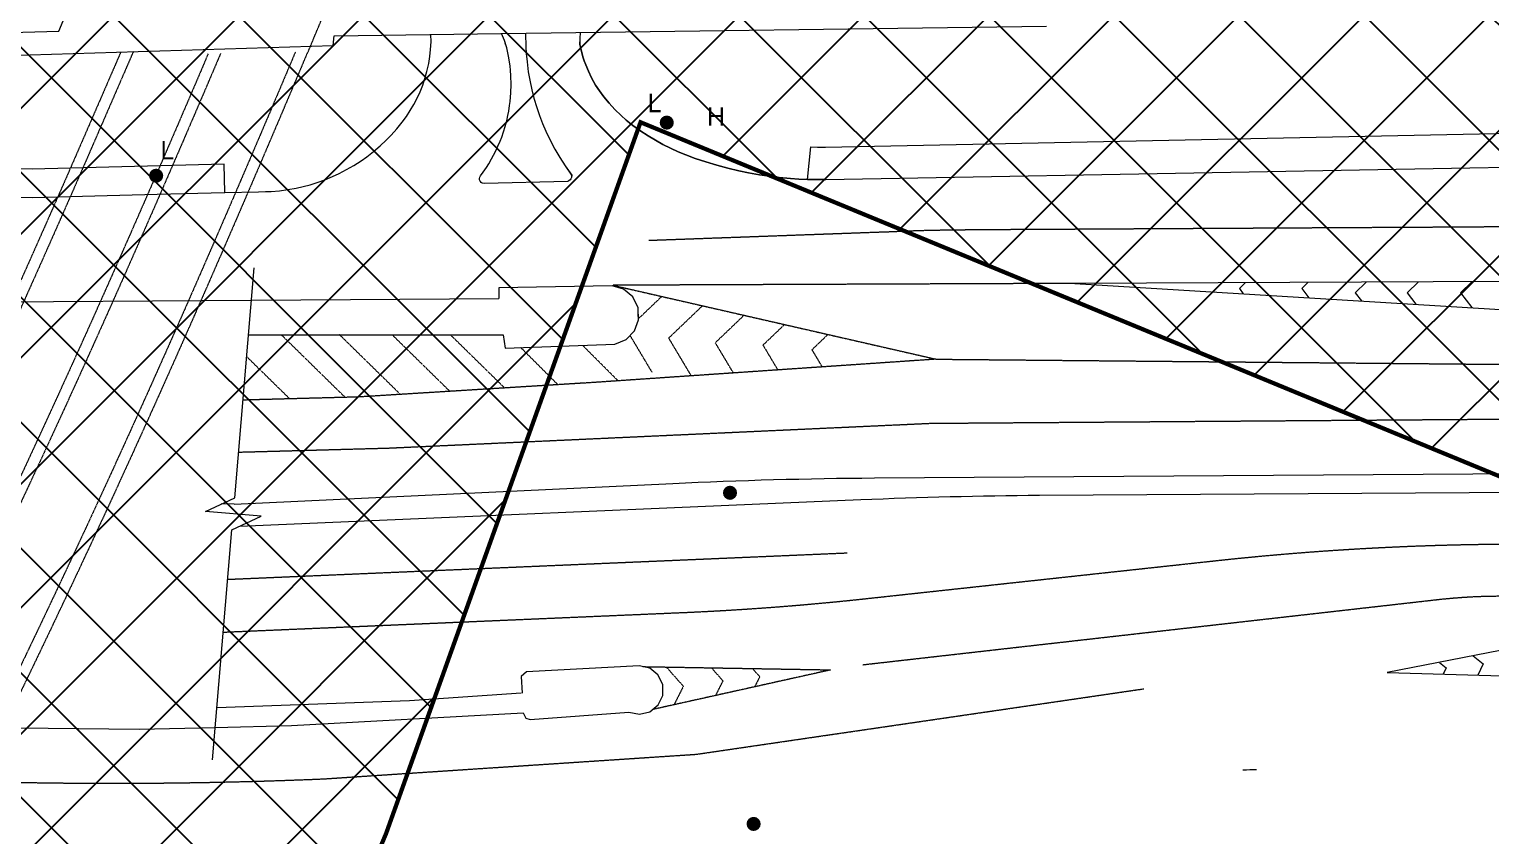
# Model space of a CAD drawing. Header units: millimetres. Extents: x 833924389 to 835767163, y 817400000 to 818811854.
# Drawn here: x 834596503 to 834699749, y 818157340 to 818214320 of the extents above; entities that cross this region are included whole.
import ezdxf

# ---------------------------------------------------------------- set-up
doc = ezdxf.new("R2010")
doc.units = ezdxf.units.MM
doc.header["$LTSCALE"] = 10
doc.header["$MEASUREMENT"] = 0
doc.linetypes.add('HIDDEN', pattern=[0.375, 0.25, -0.125])
doc.layers.add('01_Base_Plan', color=5, linetype='Continuous', lineweight=5)
doc.layers.add('12_AEL_Outline', color=253, linetype='HIDDEN', lineweight=5)
doc.layers.add('_MTR', color=190, linetype='Continuous')
doc.styles.add('11nw24c$0$Style-WORKING', font='WORKING.shx')

# ---------------------------------------------------------------- blocks, each defined once
blk = doc.blocks.new('11nw24c$0$UTILP')
at = {"layer": '01_Base_Plan', "linetype": 'Continuous', "lineweight": 13}
h = blk.add_hatch(color=256, dxfattribs=at)
edge = h.paths.add_edge_path()
edge.add_arc((-0.0004971999442204833, 0.0003538000164553523), 0.5, 0, 360)

msp = doc.modelspace()

# ---------------------------------------------------------------- hatches: boundary and pattern name
at = {"layer": '_MTR'}
h = msp.add_hatch(dxfattribs=at)
h.set_pattern_fill('ANSI37', color=256, scale=50000, style=0)
h.set_pattern_definition([(45, (0, 0), (-4419.417382415922, 4419.417382415922), []), (135, (0, 0), (-4419.417382415922, -4419.417382415922), [])])
h.paths.add_polyline_path([(834719025.0676242, 818175044.075776), (834829436.1637323, 818440899.0154631), (834544329.9875726, 818440899.0154631), (834540047.6918651, 818430486.7932322), (834494662.9516805, 818320135.7028404), (834491212.3501357, 818312096.8899884), (834489639.5860337, 818307373.809575), (834488467.7132754, 818300887.678466), (834488287.0573709, 818295402.6064734), (834489123.4445984, 818289469.5896976), (834490523.0838149, 818284300.8385714), (834492959.6897802, 818278585.4277595), (834497359.5052412, 818271989.8078504), (834500943.2578423, 818268402.4543666), (834504241.8491156, 818265890.0219382), (834506773.0374651, 818264239.4954746), (834509304.2258146, 818262588.969011), (834549547.6363403, 818245865.156262), (834521788.9357352, 818162669.0288637), (834512956.6186229, 818145898.9397866), (834505350.3781369, 818132402.978609), (834498851.625464, 818120358.1720601), (834490645.3412085, 818106191.5494635), (834483043.1765755, 818093566.7455992), (834465497.3880057, 818066156.0749869), (834456186.300847, 818052465.0283059), (834449435.9111947, 818042521.66696), (834429928.4301713, 818015782.6322176), (834415902.0111922, 817997330.5279367), (834409718.1436859, 817989384.889797), (834403534.2761798, 817981439.2516572), (834394016.1354766, 817969342.6524115), (834384497.9947733, 817957246.0531657), (834384196.2479563, 817957465.7651209), (834383970.486986, 817957155.7107403), (834383668.7401689, 817957375.4226955), (834373771.4691136, 817944987.7532318), (834364116.6359974, 817932940.1560837), (834338369.9503223, 817901865.9044347), (834312960.6002681, 817923872.0998209), (834209698.3762193, 817804043.8972573), (834227751.7111311, 817788294.3273865), (834200289.8007177, 817756392.265157), (834200199.724341, 817740873.0267123), (834297136.0119622, 817740548.3312696), (834302265.9142908, 817746345.470729), (834311723.710097, 817738300.4580544), (834346243.1186241, 817778329.7402205), (834364573.705298, 817762532.4600164), (834407168.9888211, 817811985.372018), (834383971.3268652, 817831671.3361453), (834391017.2140669, 817839762.6321478), (834398063.1012684, 817847853.9281503), (834393622.2417772, 817851485.7044563), (834400812.4917518, 817859771.4107764), (834410480.1317945, 817870197.1213068), (834420147.7718372, 817880622.8318372), (834432126.5932153, 817893299.2699163), (834444105.4145935, 817905975.7079954), (834443206.2002442, 817906758.256021), (834448849.565658, 817912919.9467099), (834457587.7981888, 817922310.4511203), (834467322.5562106, 817932771.8674097), (834475815.8031626, 817941811.4303546), (834484309.0501144, 817950850.9932995), (834500967.9967005, 817969577.1101549), (834519622.9840564, 817991615.6157014), (834532610.7469565, 818008021.8481278), (834547321.4079989, 818027597.5088168), (834557595.9281648, 818042498.3314748), (834567870.4483306, 818057399.1541326), (834574643.1744547, 818067927.9632175), (834585340.6881095, 818084953.331677), (834592493.7733289, 818096984.115135), (834598987.1398113, 818108698.8436586), (834606301.2519822, 818122736.6486193), (834611699.1689881, 818133599.211997), (834616705.1358873, 818145548.4517179), (834618535.0408169, 818149916.4335908), (834621711.1027862, 818157497.6914387), (834627057.6022652, 818172444.2824591), (834631612.1834006, 818185176.9988407), (834639686.340077, 818207748.9860169)])

# ---------------------------------------------------------------- linework, layer by layer
at = {"layer": '01_Base_Plan', "linetype": 'HIDDEN', "ltscale": 10}
for p, q in [((834670360.7985994, 818196362.1858009), (834637733.0314722, 818196231.813819)), ((834618821.0408612, 818188311.7424824), (834614316.0567958, 818192728.393527)), ((834622726.1191298, 818188520.8806412), (834618431.9838853, 818192730.8171555)), ((834626218.360979, 818188736.1598171), (834622141.5824412, 818192733.0015209)), ((834630088.4773341, 818188974.7330588), (834626252.5743661, 818192735.4222432)), ((834638114.0078132, 818189469.4667175), (834635591.5793246, 818191991.8952062)), ((834614905.0615246, 818188206.89016), (834611857.9645699, 818191194.2401156)), ((834633850.2304635, 818189206.626252), (834631232.9886633, 818191823.8680521)), ((834610528.4985938, 818175457.7247279), (834654275.5166931, 818177326.1262773))]:
    msp.add_line(p, q, dxfattribs=at)
at = {"layer": '01_Base_Plan', "linetype": 'Continuous'}
for p, q in [((834656207.2198153, 818182620.8168073), (834821615.1636891, 818183718.9788636)), ((834610977.1731421, 818180768.5593474), (834641971.9748278, 818182236.6012754)), ((834667859.9006804, 818181398.1516237), (834842294.9453712, 818182556.2456244)), ((834611390.7057741, 818179213.9365283), (834655248.922589, 818181087.0872893))]:
    msp.add_line(p, q, dxfattribs=at)
at = {"layer": '01_Base_Plan', "linetype": 'Continuous', "flags": 128}
for points in [[(834612560.4770349, 818265601.4000978), (834607044.536363, 818252342.9928282), (834591104.424604, 818214028.4955292), (834590974.0000001, 818213715.0000002), (834590401.0000002, 818212321.0000002), (834617966.0000001, 818213182), (834618041.0000002, 818213860.0000002), (834629874.9013034, 818214021.2542193), (834668367.4905851, 818214545.7719965)], [(834596990.0000002, 818222403.0000001), (834593489.0000001, 818214040.0000001), (834598591.0000001, 818214175.0000001), (834600026.0000002, 818217651.0000002)], [(834585218, 818202528), (834596734, 818202434), (834605531.0000001, 818202658), (834610330.0000001, 818202780), (834612688, 818202841), (834613188, 818202845), (834613587, 818202863), (834614185, 818202913), (834614780, 818202992), (834615370, 818203098), (834615858, 818203208), (834616341, 818203337), (834616913, 818203517), (834617383, 818203687), (834617938, 818203916), (834618392, 818204126), (834618924, 818204402), (834619444, 818204703), (834619948, 818205027), (834620356, 818205316), (834620831, 818205683), (834621287, 818206072), (834621725, 818206483), (834622075.0000001, 818206840), (834622475, 818207286), (834622854, 818207752), (834623150, 818208155), (834623424, 818208573), (834623676, 818209005), (834623906.0000001, 818209449), (834624114, 818209904), (834624297, 818210369.0000001), (834624457, 818210842.0000001), (834624592.0000001, 818211324), (834624722.0000001, 818211909), (834624802, 818212403), (834624856, 818212888), (834624887, 818213427), (834624881, 818213943)], [(834631566, 818214043.0000001), (834631592.0000001, 818213043.0000001), (834631617, 818212609), (834631669, 818212012), (834631758, 818211317), (834631859, 818210726), (834632004.0000001, 818210041), (834632151.0000001, 818209460), (834632351, 818208789), (834632544, 818208221), (834632759, 818207661), (834632995, 818207109), (834633251, 818206566), (834633623, 818205858), (834633977.0000001, 818205254.0000001), (834634357, 818204666), (834634822, 818204015), (834634810, 818203843), (834634770, 818203751), (834634710, 818203672), (834634632, 818203609), (834634542, 818203568), (834628630, 818203418.0000001), (834628505, 818203448), (834628422, 818203502), (834628358, 818203578), (834628318, 818203670), (834628308, 818203769), (834628327, 818203867), (834628374.0000001, 818203955.0000001), (834628575.0000001, 818204230), (834628800, 818204561), (834628961, 818204814), (834629163, 818205159), (834629307, 818205422), (834629487, 818205780), (834629613, 818206052), (834629769, 818206420), (834629877, 818206700.0000001), (834630009, 818207078), (834630127, 818207460), (834630230, 818207846), (834630319, 818208236), (834630376, 818208531), (834630439, 818208926), (834630477.0000001, 818209223), (834630528, 818209821), (834630544, 818210421), (834630528, 818211020), (834630498, 818211419), (834630466, 818211717.0000001), (834630425, 818212015), (834630358, 818212409), (834630231, 818212995), (834630071, 818213527), (834629875, 818214021.0000001), (834629871, 818214031)], [(834631583.7749097, 818213367.429502), (834631592.4314404, 818213043.3931397), (834631616.5837582, 818212609.2220834), (834631669.0789516, 818212011.5575734), (834631758.3271279, 818211317.3256022), (834631858.7080295, 818210725.8171332), (834632003.4874724, 818210041.0089726), (834632151.1040989, 818209459.4868926), (834632350.4773096, 818208788.5370953), (834632544.3736993, 818208220.7670829), (834632759.2243416, 818207660.5905027), (834632994.7328106, 818207108.7804195), (834633250.5740229, 818206566.0983309), (834633622.7102269, 818205858.0137335), (834633976.7483447, 818205254.2088687), (834634356.6160161, 818204666.3110449), (834634821.461074, 818204015.3208717), (834634809.658315, 818203842.8433793), (834634770.4091619, 818203751.1399275), (834634710.0779141, 818203671.7033908), (834634632.2718897, 818203609.2834561), (834634541.6432998, 818203567.6123847), (834628629.9543443, 818203418.3762323), (834628505.3900267, 818203447.9635), (834628421.680746, 818203501.994873), (834628357.4611653, 818203578.1688286), (834628318.3605764, 818203669.8081914), (834628307.8064518, 818203768.880093), (834628326.7238991, 818203866.7000948), (834628373.4547259, 818203954.6936249), (834628575.0893888, 818204230.1858274), (834628800.0184333, 818204560.9249551), (834628960.5299847, 818204814.3616446), (834629163.3926512, 818205159.076266), (834629307.0205697, 818205422.4488969), (834629486.951781, 818205779.6689659), (834629613.0835904, 818206051.8543658), (834629769.3160194, 818206420.0565509), (834629877.4138616, 818206699.8939788), (834630009.2812587, 818207077.5081027), (834630126.9665213, 818207459.7797481), (834630230.305765, 818207846.1764582), (834630319.1550037, 818208236.1601003), (834630376.2077091, 818208530.6751611), (834630439.4139838, 818208925.6262704), (834630477.122532, 818209223.237068), (834630527.483444, 818209821.0412003), (834630544.3154701, 818210420.7266763), (834630527.565905, 818211020.4144416), (834630497.7646414, 818211419.2794888), (834630465.6571245, 818211717.5465257), (834630425.214179, 818212014.7980896), (834630358.3797725, 818212409.1514636), (834630230.6596882, 818212995.3200172), (834630126.260479, 818213341.5476378)], [(834631583.7749097, 818213367.4295034), (834631592.4314404, 818213043.3931397), (834631616.5837582, 818212609.2220834), (834631669.0789516, 818212011.5575734), (834631758.3271279, 818211317.3256022), (834631858.7080295, 818210725.8171332), (834632003.4874724, 818210041.0089726), (834632151.1040989, 818209459.4868926), (834632350.4773096, 818208788.5370953), (834632544.3736993, 818208220.7670829), (834632759.2243416, 818207660.5905027), (834632994.7328106, 818207108.7804195), (834633250.5740229, 818206566.0983309), (834633622.7102269, 818205858.0137335), (834633976.7483447, 818205254.2088687), (834634356.6160161, 818204666.3110449), (834634821.461074, 818204015.3208717), (834634809.658315, 818203842.8433793), (834634770.4091619, 818203751.1399275), (834634710.0779141, 818203671.7033908), (834634632.2718897, 818203609.2834561), (834634541.6432998, 818203567.6123847), (834628629.9543443, 818203418.3762323), (834628505.3900267, 818203447.9635), (834628421.680746, 818203501.994873), (834628357.4611653, 818203578.1688286), (834628318.3605764, 818203669.8081914), (834628307.8064518, 818203768.880093), (834628326.7238991, 818203866.7000948), (834628373.4547259, 818203954.6936249), (834628575.0893888, 818204230.1858275), (834628800.0184333, 818204560.9249551), (834628960.5299847, 818204814.3616446), (834629163.3926512, 818205159.076266), (834629307.0205697, 818205422.4488969), (834629486.951781, 818205779.6689659), (834629613.0835904, 818206051.8543658), (834629769.3160194, 818206420.0565509), (834629877.4138616, 818206699.8939788), (834630009.2812587, 818207077.5081027), (834630126.9665213, 818207459.7797481), (834630230.305765, 818207846.1764582), (834630319.1550037, 818208236.1601003), (834630376.2077091, 818208530.6751611), (834630439.4139838, 818208925.6262704), (834630477.122532, 818209223.237068), (834630527.483444, 818209821.0412003), (834630544.3154701, 818210420.7266763), (834630527.565905, 818211020.4144416), (834630497.7646414, 818211419.2794888), (834630465.6571245, 818211717.5465257), (834630425.214179, 818212014.7980896), (834630358.3797725, 818212409.1514636), (834630230.6596882, 818212995.3200172), (834630126.2604789, 818213341.5476382)], [(834652778.6621299, 818203696.7095251), (834652178.6889249, 818203692.6554464), (834651478.8236033, 818203705.281503), (834650879.3870358, 818203730.9737848), (834650280.695517, 818203770.3783077), (834649484.141026, 818203844.2110966), (834648789.2828459, 818203928.7275004), (834648096.9290142, 818204031.7664725), (834647309.3671379, 818204172.1111486), (834646624.0392165, 818204314.5770746), (834645845.792627, 818204499.7325665), (834645073.5580617, 818204708.5486008), (834644308.0547504, 818204940.830714), (834643549.995514, 818205196.3625907), (834642893.5072483, 818205439.231483), (834642338.8612324, 818205667.9776605), (834641793.271401, 818205917.5547351), (834641257.5197303, 818206187.6049992), (834640732.3741572, 818206477.7413863), (834640218.58739, 818206787.548021), (834639634.5072789, 818207173.2561727), (834639148.9290142, 818207525.5936768), (834638681.9873656, 818207902.2706077), (834638308.1456345, 818208234.2401503), (834637878.9025545, 818208653.3706474), (834637471.8656272, 818209094.0984224), (834637088.0451677, 818209555.1884215), (834636790.1485949, 818209956.6684775), (834636516.2515031, 818210374.8897063), (834636363.8268993, 818210633.2644125), (834636220.5695672, 818210896.8323923), (834636002.6538594, 818211346.7672354), (834635811.4355907, 818211808.6808681), (834635709.7957705, 818212090.9220558), (834635618.1300396, 818212376.5584278), (834635487.8199105, 818212859.2051761), (834635410.1539965, 818213242.4923859), (834635402.6839637, 818213435.2439148)], [(834651479, 818203705.0000001), (834651720, 818206001), (834652192, 818205993), (834652750, 818205997), (834746333, 818207889), (834746378, 818205390)], [(834610330.0000001, 818202780), (834610279, 818204780), (834596716, 818204434), (834573782, 818204939), (834573738, 818202939)], [(834639530.7053592, 818194221.5820491), (834639509.8557087, 818194644.4676048), (834639133.7791986, 818195403.1731013), (834638485.9404892, 818195948.4919891), (834637674.2020022, 818196189.6310925), (834629673.4730065, 818196049.9309977), (834629666.0057377, 818195286.3164468)], [(834639530.7053592, 818194221.5820491), (834639509.8557087, 818194644.4676048), (834639133.7791986, 818195403.1731013), (834638485.9404892, 818195948.4919891), (834637674.2020022, 818196189.6310925), (834629673.4730065, 818196049.9309977), (834629666.0057377, 818195286.3164468)], [(834700744.9683756, 818196505.0960493), (834670360.7985994, 818196362.1858009), (834700812.9351915, 818194506.271892)], [(834682426.333566, 818196418.9353719), (834681987.6542509, 818195998.0403533), (834682260.3012406, 818195636.9673128)], [(834686860.597484, 818196439.7916849), (834686400.1806029, 818195998.0403533), (834686885.687417, 818195355.0718697)], [(834690957.114465, 818196459.0594242), (834690174.0518252, 818195707.7425671), (834690611.8309535, 818195127.9810185)], [(834694632.8858708, 818196476.34821), (834693831.8039328, 818195707.7425671), (834694446.0326525, 818194894.3045328)], [(834698425.3484321, 818196494.1858462), (834697605.675155, 818195707.7425671), (834698401.9550406, 818194653.209746)], [(834629987.4480119, 818192737.1789913), (834630121.4059877, 818191781.3540149), (834637876.7979982, 818192080.4579914), (834638660.8795131, 818192400.2764064), (834639251.9345074, 818193006.6769006), (834639551.5550098, 818193798.6964936), (834639530.7053592, 818194221.5820491)], [(834629987.4480119, 818192737.1789913), (834630121.4059877, 818191781.3540149), (834637876.7979982, 818192080.4579914), (834638660.8795131, 818192400.2764064), (834639251.9345075, 818193006.6769006), (834639551.5550098, 818193798.6964936), (834639530.7053592, 818194221.5820491)], [(834611987.4509273, 818192726.9337637), (834628931.7534107, 818192736.5781122)], [(834611987.4509273, 818192726.9337637), (834628931.7534107, 818192736.5781122)], [(834628931.7534107, 818192736.5781122), (834629987.4480119, 818192737.1789913)], [(834628931.7534107, 818192736.5781122), (834629987.4480119, 818192737.1789913)], [(834610977.1731421, 818180768.5593474), (834610070.1461445, 818180780.0366136)], [(834701371.0813905, 818170620.3937197), (834692437.1378908, 818168863.5877359), (834701384.3593243, 818168620.437796)], [(834696128.5089922, 818169589.4735488), (834696599.3664169, 818169198.716379), (834696391.0928017, 818168756.1349468)], [(834698516.7029972, 818170059.0974633), (834699208.8589103, 818169484.6881592), (834698834.7589797, 818168689.7258064)]]:
    msp.add_lwpolyline(points, dxfattribs=at)
at = {"layer": '01_Base_Plan', "linetype": 'Continuous'}
for points in [[(834635412, 818214095), (834635394, 818213656), (834635410, 818213243), (834635488, 818212859), (834635618, 818212377), (834635710, 818212091), (834635811, 818211809), (834636003, 818211347.0000001), (834636221, 818210897), (834636364, 818210633), (834636516.0000001, 818210375), (834636790, 818209957), (834637088, 818209555), (834637472.0000001, 818209094), (834637879.0000001, 818208653), (834638308, 818208234), (834638682, 818207902), (834639149, 818207526.0000001), (834639635, 818207173.0000001), (834640219, 818206788), (834640732, 818206478), (834641258, 818206188), (834641793.0000001, 818205918.0000001), (834642339, 818205668.0000001), (834642894, 818205439), (834643550, 818205196), (834644308, 818204941), (834645074, 818204709), (834645846, 818204500), (834646624.0000001, 818204315.0000001), (834647309, 818204172), (834648097.0000001, 818204032), (834648789, 818203929), (834649484, 818203844), (834650281.0000001, 818203770), (834650879.0000001, 818203731), (834651479, 818203705.0000001), (834652179, 818203693), (834652779, 818203697), (834746378, 818205390)], [(834551126, 818198282), (834551187, 818198271.0000001), (834556832, 818197245), (834565264, 818195961), (834573730, 818194920), (834629666, 818195286)], [(834609450.5147178, 818162697.9323353), (834610823.3070993, 818178947.2902147), (834612891.518656, 818179919.2364173), (834608947.4712185, 818180252.440862), (834611015.6827753, 818181224.3870642), (834612388.4751568, 818197473.7449442)], [(834611987.4584113, 818192727.0223515), (834628932, 818192737), (834629987, 818192737), (834630121, 818191781), (834637877, 818192080.0000001), (834638661, 818192400), (834639252, 818193007), (834639552, 818193799), (834639510, 818194645), (834639134, 818195403), (834638486, 818195949), (834637674, 818196190.0000001), (834629674, 818196050), (834629666, 818195286)], [(834609645, 818165000), (834615020, 818165130), (834631400, 818166030), (834631580.0000001, 818165650), (834631900, 818165560), (834638870, 818166070.0000001), (834639610, 818165920), (834640350, 818166100), (834640930, 818166580.0000001), (834641250, 818167260), (834641250, 818168020), (834640920, 818168700.0000001), (834640340, 818169170), (834639600, 818169350), (834631640, 818168920), (834631260, 818168590), (834631320.0000001, 818167420)], [(834641250.0000002, 818167640.0000001), (834641250.0000002, 818168020.0000001), (834640920.0000001, 818168700.0000002), (834640340.0000002, 818169170.0000001), (834639600.0000002, 818169350.0000002), (834631640.0000001, 818168920), (834631260.0000002, 818168590.0000002), (834631320.0000002, 818167420)], [(834641250.0000002, 818167640.0000001), (834641250.0000002, 818168020.0000001), (834640920.0000001, 818168700.0000002), (834640340.0000002, 818169170.0000001), (834639600.0000002, 818169350.0000002), (834631640.0000001, 818168920), (834631260.0000002, 818168590.0000002), (834631320.0000002, 818167420)], [(834641250.0000002, 818167640.0000001), (834641250.0000002, 818168020.0000001), (834640920.0000001, 818168700.0000002), (834640340.0000002, 818169170.0000001), (834639600.0000002, 818169350.0000002), (834631640.0000001, 818168920), (834631260.0000002, 818168590.0000002), (834631320.0000002, 818167420)], [(834631265, 818167416), (834623370, 818166880), (834609762.0343951, 818166385.3032638)], [(834592068, 818165044), (834593520, 818164980), (834604270, 818164870), (834609645.0000002, 818165000)]]:
    msp.add_lwpolyline(points, dxfattribs=at)
at = {"layer": '01_Base_Plan', "linetype": 'HIDDEN', "ltscale": 10, "flags": 128}
for points in [[(834637733.0314722, 818196231.813819), (834660568.0251719, 818191009.3881099), (834636384.6581763, 818189362.8609953), (834619726.9997252, 818188335.9999881), (834611598.1040992, 818188118.3447063)], [(834641187.0638307, 818195441.8671422), (834639547.7968998, 818193874.920811)], [(834644064.2542948, 818194783.845789), (834641671.2401247, 818192496.4057738), (834643261.4822999, 818189831.0702972)], [(834646998.6616142, 818194112.7387844), (834644963.3258086, 818192167.1972055), (834646236.3055425, 818190033.6114542)], [(834649860.5261344, 818193458.2225168), (834648337.7136345, 818192002.5929214), (834649384.5936793, 818190247.962987)], [(834638939.1605369, 818192685.6911098), (834640493.680132, 818190080.2286892)], [(834652927.7582979, 818192756.7381058), (834651794.4036025, 818191673.3843529), (834652517.5956377, 818190461.2737585)], [(834660568.0251719, 818191009.3881099), (834700838.5816474, 818190643.3379308), (834737696.583494, 818191810.6473283)], [(834611287.6572554, 818184443.6726016), (834621874.6379788, 818184732.0034854), (834660156.3933934, 818186481.4385446), (834700864.2281029, 818186780.4039694), (834738730.9046828, 818188033.6769792)], [(834639846.6666667, 818169290.0000001), (834653137.1993604, 818169060.8102957), (834640543.3333336, 818166260.0000001)], [(834641506.2084392, 818169261.381893), (834642711.7284902, 818167900.3108677), (834642052.6839788, 818166595.6717327)], [(834644690.5045106, 818169206.4700327), (834645506.017121, 818168285.729989), (834644981.2865934, 818167246.9777205)], [(834647592.4354348, 818169156.4274417), (834648107.5961909, 818168574.7943301), (834647747.6242563, 818167862.1968273)]]:
    msp.add_lwpolyline(points, dxfattribs=at)
at = {"layer": '01_Base_Plan', "flags": 128}
for points in [[(834629987.4480119, 818192737.1789913), (834630121.4059877, 818191781.3540149), (834637876.7979982, 818192080.4579914), (834638660.8795131, 818192400.2764064), (834639251.9345074, 818193006.6769006), (834639551.5550098, 818193798.6964936), (834639530.7053592, 818194221.5820491)], [(834628931.7534107, 818192736.5781122), (834629987.4480119, 818192737.1789913)]]:
    msp.add_lwpolyline(points, dxfattribs=at)
at = {"layer": '01_Base_Plan', "linetype": 'HIDDEN', "ltscale": 10, "flags": 128}
for points in [[(834610213.1361667, 818171724.868247), (834642547.1428698, 818173105.8288438, 0.01634760675195998), (834655584.6102283, 818174090.4010004), (834680440.2601072, 818176787.0045248, -0.02536265604495381), (834700684.0006545, 818177949.3277292), (834767883.0510273, 818178395.469829)], [(834655383.9050388, 818169423.1206726), (834695969.1822872, 818174025.5747936, -0.02657641565700913), (834700210.8173497, 818174279.4394034), (834767886.6150012, 818174728.7466822)], [(834572340.2472798, 818162324.2092533, 0.03155200145283459), (834617281.0020452, 818161358.5746944), (834643638.2698765, 818163099.5632639), (834675237.5032434, 818167722.2811599)]]:
    msp.add_lwpolyline(points, format="xyb", dxfattribs=at)
at = {"layer": '01_Base_Plan', "linetype": 'Continuous', "extrusion": (0, 0, -1)}
for centre, start, end in [((-834658530.8582075, 817832628.5301714), 87.28826163684717, 89.6196124256259), ((-834670183.5390744, 817831405.8649879), 87.55442750368243, 89.61961242540278)]:
    msp.add_arc(centre, 350000.0000000001, start, end, dxfattribs=at)
at = {"layer": '01_Base_Plan', "linetype": 'Continuous'}
msp.add_arc((834683291.6872772, 818146999.8446679), 15000, 90.38038757407361, 93.9989084159355, dxfattribs=at)
at = {"layer": '01_Base_Plan', "linetype": 'HIDDEN', "ltscale": 10}
msp.add_rational_spline([(834640269.386595, 818199408.1545366), (834650610.9603578, 818199781.3469719), (834660952.5341207, 818200154.5394074), (834684029.4092573, 818200283.6408068), (834707106.2843943, 818200412.7422061), (834733346.1438155, 818201122.7999027), (834759586.0032368, 818201832.8575991), (834784237.7071747, 818202754.6183914), (834808889.4111123, 818203676.3791837), (834823751.0279925, 818204249.3063947), (834838583.0468943, 818205347.9671417)], [1, 1, 1, 1, 1, 1, 1, 1, 1, 0.9998432637843184, 1], degree=2, knots=[0, 0, 0, 0.125, 0.125, 0.25, 0.25, 0.375, 0.375, 0.5, 0.5, 1, 1, 1], dxfattribs=at)
at = {"layer": '12_AEL_Outline', "ltscale": 10}
msp.add_line((834616183.2461815, 818212675.9650517), (834770468.5830331, 818581959.0448865), dxfattribs=at)
at = {"layer": '12_AEL_Outline', "ltscale": 10, "flags": 128}
for points in [[(834602974.6803188, 818212713.742203), (834600448.8222718, 818206890.4801878), (834600218.9422033, 818206360.8016493), (834599988.7622405, 818205831.3232694), (834599758.482595, 818205302.4449426), (834599527.8028436, 818204773.3668268), (834599296.9232509, 818204244.5888169), (834599065.6436585, 818203715.8110186), (834598834.1641717, 818203187.2333258), (834598602.3848436, 818202658.9557917), (834598370.3055156, 818202130.6784165), (834598137.9261346, 818201602.3011996), (834597905.247071, 818201074.5241411), (834597672.3681132, 818200546.9471883), (834597439.0891553, 818200019.3704473), (834597205.3102504, 818199491.8939701), (834596971.4314513, 818198964.6175463), (834596737.1528108, 818198437.6413337), (834596502.4741175, 818197910.5653325), (834596267.5955828, 818197383.7894373), (834596032.4172598, 818196857.4137003), (834595796.8389367, 818196331.0381751), (834595560.9607722, 818195804.9628081), (834595324.5825549, 818195278.7877059), (834595087.9043907, 818194752.712762), (834594851.1266493, 818194227.4378709), (834594613.6489081, 818193702.1633499), (834594375.871008, 818193176.5889878), (834594137.2928443, 818192650.5150484)], [(834603858.225394, 818212741.339965), (834601182.7540454, 818206572.0921199), (834600952.6738182, 818206042.1136874), (834600722.393644, 818205512.2353605), (834600491.9137341, 818204982.8571393), (834600261.0337712, 818204453.3791293), (834600029.9539677, 818203924.2012254), (834599798.5742162, 818203395.1234796), (834599566.8944652, 818202866.0458931), (834599334.9149256, 818202337.3684645), (834599102.6353859, 818201808.691195), (834598870.0557938, 818201279.9140838), (834598637.1764656, 818200751.6371313), (834598404.0972964, 818200223.6602845), (834598170.6180743, 818199695.5836489), (834597936.6389052, 818199167.6072779), (834597702.5598944, 818198639.9309596), (834597468.0809896, 818198112.4548532), (834597233.2020847, 818197584.9789575), (834596998.1232859, 818197057.703168), (834596762.7446985, 818196530.827537), (834596526.9661112, 818196003.9521176), (834596290.7876824, 818195477.3769095), (834596054.2092538, 818194950.8019129), (834595817.330825, 818194424.2270749), (834595580.2527138, 818193898.2523423), (834595342.574708, 818193372.4779271), (834595104.5965968, 818192846.5036708), (834594865.918274, 818192320.1297841)], [(834609138.0293641, 818212575.9870743), (834608921.0600791, 818212066.701713), (834608693.7780542, 818211533.3218004), (834608466.0959759, 818210999.8420993), (834608238.1139512, 818210466.462557), (834608009.9319791, 818209933.1831204), (834607781.5501127, 818209400.1037892), (834607553.0683521, 818208867.2245113), (834607324.2865387, 818208334.2453916), (834607095.0046724, 818207801.1665365), (834606865.6230178, 818207268.487734), (834606636.041363, 818206735.8090374), (834606406.0597088, 818206203.1305522), (834606175.9782126, 818205670.7521199), (834605945.4966638, 818205138.273899), (834605714.6151681, 818204605.8958896), (834605483.6338307, 818204073.8179332), (834605252.3524933, 818203541.7401354), (834605020.771262, 818203009.8624959), (834604788.8899777, 818202477.8850151), (834604556.6087465, 818201946.007746), (834604324.1276737, 818201414.4305824), (834604091.3466008, 818200882.8535774), (834603858.1655813, 818200351.3767837), (834603624.7847202, 818199820.2000962), (834603391.1039119, 818199289.1235667), (834603157.023104, 818198758.047249), (834602922.6422958, 818198226.9710901), (834602687.8616463, 818197696.1951421), (834602452.8811024, 818197165.6193004), (834602217.4005061, 818196634.9437227), (834601981.6200155, 818196104.4683034), (834601745.6397363, 818195574.3929904), (834601509.1594043, 818195044.2179413), (834601272.3791254, 818194514.1430508), (834601035.1990049, 818193984.3683716), (834600797.7188845, 818193454.5938513), (834600559.7388697, 818192925.0195953), (834600321.5589612, 818192395.6454452), (834600082.9790523, 818191866.2715064), (834599843.8992493, 818191337.0978317), (834599604.619605, 818190808.224263), (834599365.1403836, 818190280.1507996)], [(834610015.7395507, 818212595.0230392), (834609429.7122593, 818211219.5326744), (834609201.8299171, 818210685.5530792), (834608973.6477332, 818210151.8736428), (834608745.3656025, 818209618.294259), (834608516.883578, 818209084.9149809), (834608288.3017117, 818208551.8357556), (834608059.3196338, 818208018.3567417), (834607829.8376089, 818207484.9779923), (834607600.2557433, 818206951.8992958), (834607370.6739827, 818206419.0205992), (834607140.4920634, 818205885.8422201), (834606910.210409, 818205353.1638933), (834606679.5285957, 818204820.1857784), (834606448.4469415, 818204287.5078747), (834606217.4654456, 818203755.1299183), (834605985.983844, 818203222.5522262), (834605754.202454, 818202690.3746924), (834605522.1209054, 818202157.8973178), (834605289.6394627, 818201625.6201541), (834605057.0581783, 818201093.6430436), (834604824.0768943, 818200561.6661444), (834604590.6956632, 818200029.7894565), (834604357.1145906, 818199498.2128745), (834604123.333571, 818198966.7363982), (834603889.0524986, 818198435.1601863), (834603654.371479, 818197903.6841861), (834603419.3905653, 818197372.4083441), (834603184.30981, 818196841.4325548), (834602948.5288966, 818196310.1571362), (834602712.5481944, 818195779.2818227), (834602476.3677036, 818195248.8066154), (834602239.6871074, 818194718.1316719), (834602002.7065641, 818194187.5568875), (834601765.2261794, 818193657.2823672), (834601527.5457947, 818193127.0079527), (834601289.3655158, 818192596.9338025), (834601050.9853958, 818192067.1597579), (834600812.1052225, 818191537.2859777), (834600572.9251024, 818191007.512356), (834600333.3451936, 818190478.1389457), (834600093.6658138, 818189949.7655883)], [(834615303.4000343, 818212708.027515), (834614619.8453419, 818211091.5886785), (834614393.8628408, 818210557.308079), (834614167.5804454, 818210023.2276379), (834613941.3983672, 818209489.7471437), (834613714.7160246, 818208955.7669141), (834613488.033894, 818208422.1866845), (834613261.0516573, 818207888.4066131), (834613033.6694738, 818207354.7267537), (834612806.3873959, 818206821.2468411), (834612578.705265, 818206287.6671402), (834612350.6232401, 818205754.2876507), (834612122.541268, 818205221.0081608), (834611894.1592956, 818204687.72883), (834611665.3773768, 818204154.5497104), (834611436.6956162, 818203621.6705382), (834611207.4136972, 818203088.491683), (834610977.9320425, 818202555.8129332), (834610748.3503349, 818202023.0342369), (834610518.2686274, 818201490.2558044), (834610288.1870787, 818200957.7773724), (834610057.705477, 818200425.1991514), (834609826.723928, 818199892.7211949), (834609595.7425379, 818199360.5432385), (834609364.3611481, 818198828.3654932), (834609132.7798637, 818198296.3878539), (834608900.8985265, 818197764.3103733), (834608668.5172426, 818197232.3331568), (834608436.0361171, 818196700.6559933), (834608203.154991, 818196168.9790412), (834607969.9739187, 818195637.4022479), (834607736.4930046, 818195106.1256127), (834607502.8121437, 818194574.9490837), (834607268.6312827, 818194043.7728188), (834607034.2504218, 818193512.5966597), (834606799.3696665, 818192981.6207649), (834606564.38907, 818192450.9449229), (834606328.8084207, 818191920.1693983), (834606093.0278772, 818191389.5939791), (834605856.9475449, 818190859.4187185), (834605620.4671601, 818190329.1436696), (834605383.5867755, 818189798.8688321), (834605146.4066018, 818189268.9941533), (834604908.8264285, 818188739.1196855), (834604670.8463614, 818188209.4454297), (834604432.5663996, 818187679.9713321), (834604193.8863853, 818187150.3974462), (834603954.8065295, 818186621.1237718), (834603715.4268322, 818186092.1502557), (834603475.9475579, 818185563.9767923)], [(834616182.11297, 818212732.2629507), (834615356.6807098, 818210779.9990762), (834615130.5980502, 818210245.4185295), (834614904.1154963, 818209711.0381942), (834614677.8333123, 818209177.357753), (834614451.0508114, 818208643.0775764), (834614224.2685219, 818208109.1973995), (834613997.1861268, 818207575.1173813), (834613769.7037846, 818207041.1375749), (834613542.2216008, 818206507.4577678), (834613314.4392586, 818205973.4781199), (834613086.1570752, 818205439.7987359), (834612857.9749444, 818204906.2192992), (834612629.4927609, 818204372.5400213), (834612400.5106832, 818203839.0610077), (834612171.728764, 818203305.8818883), (834611942.2465807, 818202772.2031388), (834611712.6648202, 818202239.3244423), (834611482.8829014, 818201706.1458515), (834611252.7010353, 818201173.067472), (834611022.419275, 818200640.1891457), (834610791.737409, 818200107.1110306), (834610560.6557014, 818199574.3331269), (834610329.4741001, 818199041.7552762), (834610097.9924985, 818198509.1775839), (834609866.2110556, 818197976.9000503), (834609634.129507, 818197444.4226755), (834609401.5479586, 818196911.945565), (834609168.966674, 818196379.9684544), (834608935.8852847, 818195847.7916082), (834608702.5040005, 818195315.8149207), (834608468.8228748, 818194784.1383911), (834608234.9418026, 818194252.5619677), (834608000.5607302, 818193720.9858092), (834607765.9796048, 818193189.3097558), (834607530.8985851, 818192657.8339663), (834607295.717777, 818192126.7582304), (834607059.9368637, 818191595.4828111), (834606823.9560555, 818191064.4074982), (834606587.6755126, 818190533.8323435), (834606350.9948632, 818190003.0574003), (834606113.9142666, 818189472.3826684), (834605876.5337765, 818188941.9080957), (834605638.6533387, 818188411.5337867), (834605400.4730071, 818187881.3596364), (834605161.9928339, 818187351.4856447), (834604923.1125025, 818186821.3118647), (834604683.7323825, 818186291.5383492), (834604444.1524206, 818185762.0649384), (834604204.5729877, 818185233.5915277)], [(834600091.6633292, 818189945.0666463), (834599275.7160811, 818188153.5977802), (834598453.967988, 818186360.5319808), (834597627.8209528, 818184569.4685073), (834596797.2750287, 818182780.5073596), (834595962.3300565, 818180993.3485379), (834595122.8861425, 818179208.1920952), (834594279.1435511, 818177425.5379254), (834593431.1019646, 818175644.7860286), (834592578.6613302, 818173865.8364577), (834591721.8220184, 818172089.3892131), (834590860.5836585, 818170314.7442945), (834589994.9464628, 818168542.3017013), (834589125.1104304, 818166772.0613286), (834588250.7755089, 818165003.9233347), (834587372.2417516, 818163237.9875613), (834586489.2091049, 818161474.1541666), (834585601.8775691, 818159712.4230446), (834584710.3473023, 818157953.0941432), (834583814.3180414, 818156195.6676203), (834582914.1901022, 818154440.7432649), (834582009.7632213, 818152687.8211825), (834581100.8375565, 818150937.201479), (834580187.8131617, 818149188.9839424), (834579270.289772, 818147442.668785), (834578348.5677042, 818145698.855848), (834577422.6468006, 818143957.2451308), (834576492.3271133, 818142217.9367394), (834575557.80859, 818140480.8305687), (834574618.9913884, 818138746.2266707), (834573675.9752984, 818137013.7249926), (834572728.5604776, 818135283.625641), (834571777.1469259, 818133555.9284035), (834570821.4344854, 818131830.3334391), (834569861.3234199, 818130107.3408009), (834568897.1135715, 818128386.6503298), (834567928.5049394, 818126668.2621845), (834566955.7976292, 818124952.3762066), (834565978.9915358, 818123238.7923958), (834564997.9867646, 818121527.7108053), (834564012.4832104, 818119818.9315939), (834563022.9809783, 818118112.6544964), (834562029.3799627, 818116408.6795669), (834561031.5802695, 818114707.206857), (834560029.3818985, 818113008.236473), (834559023.1848497, 818111311.7682033), (834558012.8891766, 818109617.9021012), (834556998.3946136, 818107926.1382192), (834555979.501479, 818106237.0766631), (834554956.70972, 818104550.6171685), (834553929.9192303, 818102866.5597882), (834552898.7300624, 818101185.004734), (834551863.4422698, 818099506.0518471), (834550824.0558524, 818097829.7011273), (834549780.6707575, 818096155.8525221), (834548732.9869848, 818094484.5061898), (834547681.3045871, 818092815.7619718), (834546625.7236707, 818091149.8198153), (834545565.8439707, 818089486.179932), (834544501.7656459, 818087825.1422688), (834543433.7888546, 818086167.006667), (834542361.7132802, 818084511.1732329), (834541285.4391866, 818082858.1420183), (834540205.3665209, 818081207.8128127), (834539121.0951774, 818079559.9858272), (834538032.7253152, 818077914.9610089), (834536940.3568809, 818076272.6383051), (834535843.9897687, 818074632.8177156), (834534743.6241903, 818072995.8992409), (834533639.2600403, 818071361.6828802), (834532530.797212, 818069729.9686865), (834531418.5359708, 818068101.2565018), (834530301.9761572, 818066475.24659), (834529181.717719, 818064851.838634), (834528057.1606562, 818063231.0329509), (834526928.8051798, 818061613.2292769), (834525796.6511841, 818059998.2276111), (834524660.1986166, 818058385.9282181), (834523519.9475303, 818056776.4308339), (834522375.6979775, 818055169.8355644), (834521227.5497997, 818053565.842356), (834520075.5032084, 818051964.8512093), (834518919.5580984, 818050366.6621242), (834517759.5144691, 818048771.2752062), (834516595.6723733, 818047178.7902967), (834515428.0318117, 818045589.2073961), (834514256.192678, 818044002.3267152), (834513080.6551836, 818042418.5479904), (834511901.3191178, 818040837.471274), (834510717.9846379, 818039259.3966721), (834509530.851639, 818037684.1240789), (834508339.7202796, 818036111.9535999), (834506729.401794, 818033996.8046657)], [(834599363.5385337, 818190276.651646), (834598548.0917084, 818188485.9825152), (834597727.1445667, 818186694.7162924), (834596901.7984833, 818184905.4523958), (834596072.0534574, 818183118.1908252), (834595238.0094372, 818181332.8315271), (834594399.3665277, 818179549.5746613), (834593556.5248346, 818177768.6200153), (834592709.2841467, 818175989.5676954), (834591857.6445166, 818174212.5177017), (834591001.6061037, 818172437.7700336), (834590141.2686954, 818170664.924639), (834589276.532451, 818168894.2815697), (834588407.4973173, 818167125.7407739), (834587534.0633473, 818165359.402304), (834586656.4305415, 818163595.2660545), (834585774.2987937, 818161833.1321834), (834584887.868209, 818160073.2005858), (834583997.2388414, 818158315.5712079), (834583102.1105316, 818156559.9442093), (834582202.7834913, 818154806.7194306), (834581299.2575614, 818153055.596872), (834580391.232796, 818151306.6766922), (834579479.1092997, 818149560.1586798), (834578562.5868614, 818147815.6429937), (834577641.7656925, 818146073.5295804), (834576716.7457403, 818144333.7183869), (834575787.3269516, 818142596.10952), (834574853.7093796, 818140860.8028725), (834573915.8930238, 818139127.7984457), (834572973.7778853, 818137397.0962923), (834572027.363963, 818135668.6964114), (834571076.8513104, 818133942.698698), (834570122.0398213, 818132218.9032574), (834569162.9296544, 818130497.6100899), (834568199.7207043, 818128778.6190901), (834567232.1129706, 818127061.9304157), (834566260.4065592, 818125347.7439089), (834565284.4013647, 818123635.8596752), (834564304.3974923, 818121926.4775558), (834563319.9948363, 818120219.3977623), (834562331.4935032, 818118514.8201361), (834561338.7933862, 818116812.5447303), (834560341.9946442, 818115112.8714912), (834559340.7971193, 818113415.5005785), (834558335.6009693, 818111720.7317802), (834557326.3061417, 818110028.465149), (834556312.8125305, 818108338.5007383), (834555295.0202944, 818106651.1386003), (834554273.229381, 818104966.2785765), (834553247.3397894, 818103283.9207206), (834552217.2515208, 818101604.0650843), (834551183.0646268, 818099926.8116155), (834550144.6790552, 818098252.060367), (834549102.294806, 818096579.8112328), (834548055.7119321, 818094910.1643186), (834547005.0304328, 818093243.1195718), (834545950.4503623, 818091578.7768865), (834544891.6715606, 818089916.8364215), (834543828.6941346, 818088257.4981765), (834542761.7181892, 818086600.9620458), (834541690.7435133, 818084946.8280298), (834540615.5703181, 818083295.4962335), (834539536.4984983, 818081646.7664987), (834538453.3280536, 818080000.6389315), (834537366.0590372, 818078357.2135317), (834536274.7914482, 818076716.4902459), (834535179.525235, 818075078.3690748), (834534080.2605026, 818073443.050018), (834532976.9971977, 818071810.4330752), (834531869.6352688, 818070180.4183002), (834530758.37482, 818068553.2055866), (834529643.0158526, 818066928.7950401), (834528523.8582598, 818065306.9865024), (834527530.6013129, 818063875.5114285)], [(834603473.8452322, 818185559.5779033), (834602457.5659696, 818183329.3148898), (834601432.7863379, 818181098.3563699), (834600401.0085047, 818178870.8015505), (834599362.532259, 818176646.2502732), (834598317.4578115, 818174425.1024845), (834597265.3848982, 818172206.8583963), (834596206.6138362, 818169992.1178496), (834595141.0444139, 818167780.4808978), (834594068.5767375, 818165572.1475936), (834592989.6107539, 818163367.0177253), (834591903.7465686, 818161165.2915044), (834590811.0841289, 818158966.8688782), (834589711.823488, 818156771.849741), (834588605.8645924, 818154580.1341456), (834587493.2075483, 818152391.9220921), (834586373.7521969, 818150206.9136329), (834585247.6987497, 818148025.5086625), (834584114.947101, 818145847.5072343), (834582975.6973565, 818143673.1092417), (834581829.6493574, 818141502.0148438), (834580676.9032103, 818139334.4239875), (834579517.6590196, 818137170.5365676), (834578351.8166275, 818135010.0526363), (834577179.1761401, 818132853.1722997), (834576000.1376095, 818130699.9953462), (834574814.4009302, 818128550.3219341), (834573622.1662607, 818126404.4519584), (834572423.4334428, 818124262.0854186), (834571218.1025817, 818122123.4223678), (834570006.0736778, 818119988.4628583), (834568787.7467309, 818117857.2066796), (834567562.8217938, 818115729.7539892), (834566331.3988141, 818113606.0047349), (834565093.4778442, 818111486.0589169), (834563849.0588312, 818109369.8165346), (834562598.2418815, 818107257.4775355), (834561340.9269412, 818105148.9419719), (834560077.2140641, 818103044.3097919), (834558806.9031966, 818100943.4811006), (834557530.1943917, 818098846.5557923), (834556247.287703, 818096753.6337614), (834554957.8830768, 818094664.6151664), (834553662.0805662, 818092579.5999544), (834552359.7800659, 818090498.3881787), (834551051.2817338, 818088421.27968), (834549736.3855171, 818086348.1745645), (834548415.2914697, 818084279.1727262), (834547087.6994843, 818082214.0743241), (834545753.8097208, 818080153.1792519), (834544413.7221256, 818078096.3874571), (834543067.1365932, 818076043.4990983), (834541714.5532823, 818073994.813911), (834540355.4722455, 818071950.4321595), (834538990.2933242, 818069910.0536324), (834537618.9166245, 818067873.8783827), (834536241.142199, 818065842.0065163), (834534857.2699949, 818063814.3378739), (834533467.2000121, 818061790.8725091), (834532071.0323033, 818059771.7103686), (834530668.4668164, 818057756.7516114), (834529259.9036564, 818055746.1960251), (834527845.1427176, 818053739.8437165), (834526424.2841059, 818051737.8946325), (834524997.2277689, 818049740.2488257), (834523564.273811, 818047747.1061372), (834522125.1221277, 818045758.2667264), (834520679.8727188, 818043773.7305396), (834519228.525743, 818041793.7975774), (834517771.0810939, 818039818.2678397), (834516307.7387717, 818037847.1412205), (834514838.2988299, 818035880.5178257), (834513362.7612678, 818033918.3976555), (834511881.4261386, 818031960.8805509), (834510393.9933894, 818030007.8666705), (834508900.5630728, 818028059.4559618), (834507401.2351363, 818026115.5483717), (834505896.1095796, 818024176.1438475), (834504896.3327827, 818022896.2722421)], [(834604201.8699219, 818185227.7929567), (834603185.090078, 818182996.4302075), (834602159.2092829, 818180763.2722695), (834601126.4302341, 818178533.4179796), (834600086.9528781, 818176306.7672306), (834599040.7772145, 818174083.3200238), (834597987.7031914, 818171862.976465), (834596927.8309139, 818169645.9365), (834595861.1603281, 818167432.1001298), (834594787.691489, 818165221.5673548), (834593707.6243951, 818163014.3380686), (834592620.6589943, 818160810.3124295), (834591526.9953918, 818158609.6903322), (834590426.6335876, 818156412.4717772), (834589319.473582, 818154218.6568164), (834588205.715375, 818152028.2453445), (834587085.1588606, 818149841.0374674), (834585958.0042503, 818147657.4330791), (834584824.1514914, 818145477.332232), (834583683.7005842, 818143300.7348745), (834582536.5514225, 818141127.4410583), (834581382.6041646, 818138957.7508373), (834580222.2588112, 818136791.6639985), (834579055.3153092, 818134629.0806496), (834577881.4736586, 818132470.0009477), (834576701.2339647, 818130314.6246284), (834575514.2961757, 818128162.8518518), (834574320.960396, 818126014.8824577), (834573121.0264149, 818123870.3165524), (834571914.4944438, 818121729.5541366), (834570701.26443, 818119592.4952621), (834569481.7363198, 818117459.0397176), (834568255.5103263, 818115329.5877148), (834567022.8861834, 818113203.6390955), (834565783.6641034, 818111081.5939647), (834564538.0439806, 818108963.2522175), (834563285.9259205, 818106848.8139056), (834562027.40987, 818104738.1789768), (834560762.3958827, 818102631.4474845), (834559490.8839049, 818100528.5194283), (834558212.8739908, 818098429.4948071), (834556928.6661919, 818096334.473464), (834555637.9604552, 818094243.3555565), (834554340.8568349, 818092156.2410321), (834553037.3552772, 818090073.0298911), (834551727.5558351, 818087993.82208), (834550411.2585083, 818085918.6177051), (834549088.8634037, 818083847.6165544), (834547759.9703083, 818081780.4188396), (834546424.7794346, 818079717.4244548), (834545083.2907819, 818077658.6334006), (834543735.4041924, 818075603.7457296), (834542381.4198245, 818073553.0612825), (834541021.0376775, 818071506.5802189), (834539654.5576988, 818069464.2023792), (834538281.6798896, 818067425.9279233), (834536902.6044067, 818065392.0567437), (834535517.3311455, 818063362.388842), (834534125.9600526, 818061336.8241652), (834532728.2912868, 818059315.6628178), (834531324.4247425, 818057298.7047477), (834529914.3605249, 818055286.1499554), (834528498.298529, 818053277.7983344), (834527075.9388605, 818051273.8500432), (834525647.4814657, 818049274.204977), (834524213.1264514, 818047279.063029), (834522772.5737637, 818045288.3243583), (834521325.8232977, 818043301.7889653), (834519872.9752645, 818041319.856796), (834518414.1295584, 818039342.3277987), (834516949.286232, 818037369.3019729), (834515478.4452326, 818035400.6793185), (834514001.4066662, 818033436.6599418), (834512518.5704796, 818031477.1436306), (834511029.6366736, 818029522.1305435), (834509534.8053528, 818027571.8205751), (834508033.9764123, 818025626.0137787), (834506527.349851, 818023684.7100474), (834505060.3566974, 818021806.5853716)]]:
    msp.add_lwpolyline(points, dxfattribs=at)
at = {"layer": '_MTR', "const_width": 300}
msp.add_lwpolyline([(834519622.9840564, 817991615.6157014), (834532610.7469565, 818008021.8481278), (834547321.4079989, 818027597.5088168), (834557595.9281648, 818042498.3314748), (834567870.4483306, 818057399.1541326), (834574643.1744547, 818067927.9632175), (834585340.6881095, 818084953.331677), (834592493.7733289, 818096984.115135), (834598987.1398113, 818108698.8436586), (834606301.2519822, 818122736.6486193), (834611699.1689881, 818133599.211997), (834616705.1358873, 818145548.4517179), (834618535.0408169, 818149916.4335908), (834621711.1027862, 818157497.6914387), (834627057.6022652, 818172444.2824591), (834631612.1834006, 818185176.9988407), (834639686.340077, 818207748.9860169), (834719025.0676242, 818175044.075776), (834829436.1637323, 818440899.0154631)], dxfattribs=at)

# ---------------------------------------------------------------- block references
at = {"layer": '01_Base_Plan', "color": 0, "linetype": 'Continuous', "xscale": 1000, "yscale": 1000, "zscale": 1000}
for p in [(834641540, 818207723), (834605468, 818203971), (834647675, 818158176)]:
    msp.add_blockref('11nw24c$0$UTILP', p, dxfattribs=at)
at = {"layer": '01_Base_Plan', "linetype": 'Continuous', "xscale": 1000, "yscale": 1000, "zscale": 1000}
msp.add_blockref('11nw24c$0$UTILP', (834646008, 818181570.0000001), dxfattribs=at)

# ---------------------------------------------------------------- texts
at = {"layer": '01_Base_Plan', "linetype": 'Continuous', "style": '11nw24c$0$Style-WORKING'}
for s, p in [('L', (834640193, 818208459)), ('H', (834644391.0000001, 818207513)), ('L', (834605777, 818205131))]:
    msp.add_text(s, height=1300.002, dxfattribs=at).set_placement(p)

doc.saveas('drawing.dxf')
